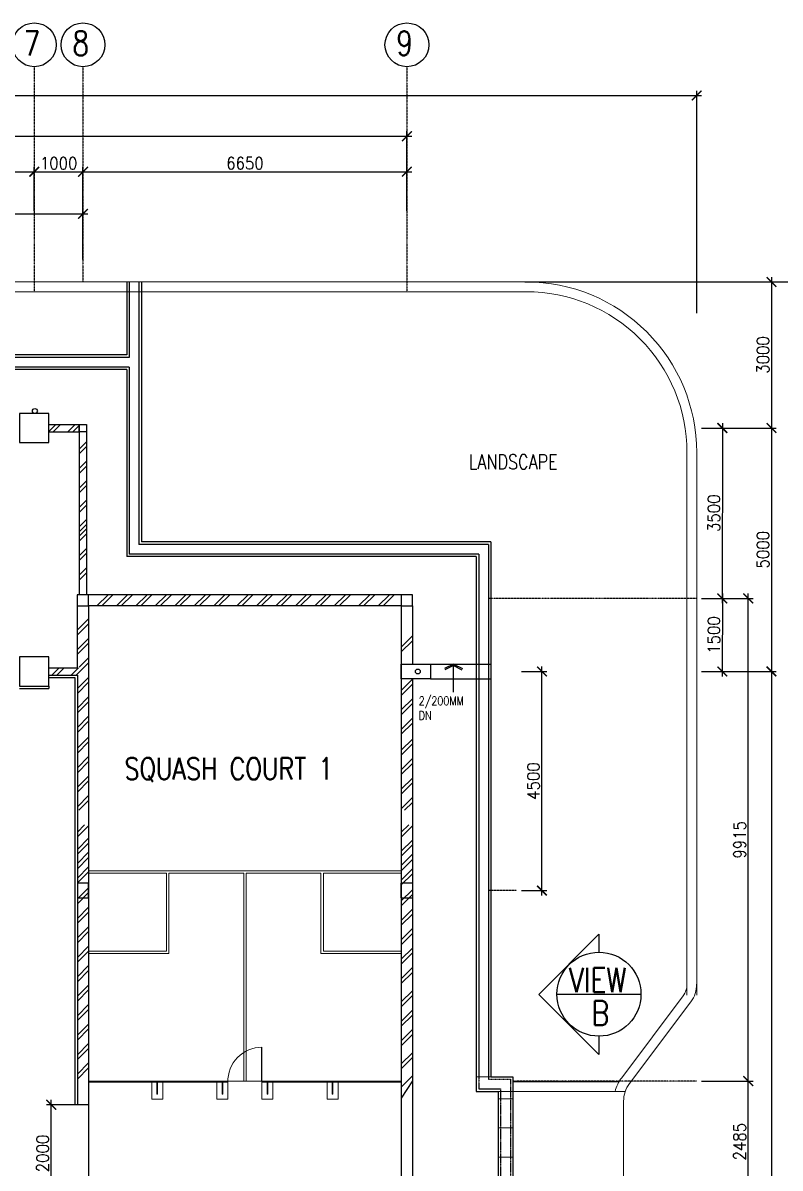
# Model space of a CAD drawing. Header units: inches. Extents: x 3 to 80340, y 5 to 56379.
# Drawn here: x 51301 to 66847, y 31995 to 55515 of the extents above; entities that cross this region are included whole.
import ezdxf

# ---------------------------------------------------------------- set-up
doc = ezdxf.new("R2010")
doc.units = ezdxf.units.IN
doc.header["$MEASUREMENT"] = 0
doc.linetypes.add('DASHDOT', pattern=[1, 0.5, -0.25, 0, -0.25])
doc.linetypes.add('HIDDEN', pattern=[0.375, 0.25, -0.125])
doc.layers.get('DEFPOINTS').update_dxf_attribs({"color": 8})
doc.layers.add('area', color=8, linetype='Continuous', lineweight=20)
doc.layers.add('glass clad', color=8, linetype='Continuous', lineweight=15)
for name, color, linetype in [('COL', 8, 'Continuous'), ('Dimension', 8, 'Continuous'), ('DR', 8, 'Continuous'), ('GRID', 8, 'DASHDOT'), ('ROOF', 8, 'Continuous'), ('TEXT', 8, 'Continuous'), ('WALL', 8, 'Continuous'), ('WIN', 8, 'Continuous')]:
    doc.layers.add(name, color=color, linetype=linetype)
doc.styles.add('E', font='ROMANS.SHX', dxfattribs={"width": 0.9})
doc.styles.add('ROMANS', font='swissk.ttf')
doc.dimstyles.new('LEADER', dxfattribs={"dimscale": 100, "dimtxt": 2, "dimasz": 2, "dimexe": 1, "dimexo": 1, "dimgap": 0.5, "dimtad": 0, "dimdec": 0, "dimzin": 0, "dimdsep": 46, "dimtxsty": 'ROMANS', "dimcen": 0, "dimdle": 1, "dimclrd": 1, "dimclre": 255, "dimadec": 0, "dimazin": 0, "dimtfac": 1, "dimtdec": 0, "dimtofl": 0, "dimtmove": 2, "dimatfit": 3, "dimfxl": 0, "dimtolj": 1, "dimtzin": 0, "dimarcsym": 0})

# ---------------------------------------------------------------- blocks, each defined once
blk = doc.blocks.new('_ArchTick')
at = {"color": 0, "linetype": 'ByBlock', "const_width": 0.15}
blk.add_lwpolyline([(-0.5, -0.5), (0.5, 0.5)], dxfattribs=at)
blk = doc.blocks.new('*D84')
at = {"layer": 'DEFPOINTS', "color": 0}
for p in [(59185, 53189), (10535, 51698), (59185, 51698)]:
    blk.add_point(p, dxfattribs=at)
at = {"layer": 'Dimension', "color": 7, "lineweight": -2}
for p, q in [((10435, 53189), (59285, 53189)), ((10535, 51798), (10535, 53289)), ((59185, 51798), (59185, 53289))]:
    blk.add_line(p, q, dxfattribs=at)
at = {"layer": 'Dimension', "color": 7, "lineweight": -2, "xscale": 200, "yscale": 200, "zscale": 200, "rotation": 180}
blk.add_blockref('_ArchTick', (10535, 53189), dxfattribs=at)
at = {"layer": 'Dimension', "color": 7, "lineweight": -2, "xscale": 200, "yscale": 200, "zscale": 200}
blk.add_blockref('_ArchTick', (59185, 53189), dxfattribs=at)
at = {"layer": 'Dimension', "color": 7, "insert": (34860, 53364), "char_height": 250, "attachment_point": 5, "style": 'E'}
blk.add_mtext('\\A1;48650', dxfattribs=at)
blk = doc.blocks.new('*D89')
at = {"layer": 'DEFPOINTS', "color": 0}
for p in [(51535, 52459), (42535, 51558), (51535, 51558)]:
    blk.add_point(p, dxfattribs=at)
at = {"layer": 'Dimension', "color": 7, "lineweight": -2}
for p, q in [((42435, 52459), (51635, 52459)), ((42535, 51658), (42535, 52559)), ((51535, 51658), (51535, 52559))]:
    blk.add_line(p, q, dxfattribs=at)
at = {"layer": 'Dimension', "color": 7, "lineweight": -2, "xscale": 200, "yscale": 200, "zscale": 200, "rotation": 180}
blk.add_blockref('_ArchTick', (42535, 52459), dxfattribs=at)
at = {"layer": 'Dimension', "color": 7, "lineweight": -2, "xscale": 200, "yscale": 200, "zscale": 200}
blk.add_blockref('_ArchTick', (51535, 52459), dxfattribs=at)
at = {"layer": 'Dimension', "color": 7, "insert": (47035, 52634), "char_height": 250, "attachment_point": 5, "style": 'E'}
blk.add_mtext('\\A1;9000', dxfattribs=at)
blk = doc.blocks.new('*D90')
at = {"layer": 'DEFPOINTS', "color": 0}
for p in [(59185, 52459), (52535, 51558), (59185, 51558)]:
    blk.add_point(p, dxfattribs=at)
at = {"layer": 'Dimension', "color": 7, "lineweight": -2}
for p, q in [((52435, 52459), (59285, 52459)), ((52535, 51658), (52535, 52559)), ((59185, 51658), (59185, 52559))]:
    blk.add_line(p, q, dxfattribs=at)
at = {"layer": 'Dimension', "color": 7, "lineweight": -2, "xscale": 200, "yscale": 200, "zscale": 200, "rotation": 180}
blk.add_blockref('_ArchTick', (52535, 52459), dxfattribs=at)
at = {"layer": 'Dimension', "color": 7, "lineweight": -2, "xscale": 200, "yscale": 200, "zscale": 200}
blk.add_blockref('_ArchTick', (59185, 52459), dxfattribs=at)
at = {"layer": 'Dimension', "color": 7, "insert": (55860, 52634), "char_height": 250, "attachment_point": 5, "style": 'E'}
blk.add_mtext('\\A1;6650', dxfattribs=at)
blk = doc.blocks.new('*D91')
at = {"layer": 'DEFPOINTS', "color": 0}
for p in [(52535, 52459), (51535, 51558), (52535, 51558)]:
    blk.add_point(p, dxfattribs=at)
at = {"layer": 'Dimension', "color": 7, "lineweight": -2}
for p, q in [((51435, 52459), (52635, 52459)), ((51535, 51658), (51535, 52559)), ((52535, 51658), (52535, 52559))]:
    blk.add_line(p, q, dxfattribs=at)
at = {"layer": 'Dimension', "color": 7, "lineweight": -2, "xscale": 200, "yscale": 200, "zscale": 200, "rotation": 180}
blk.add_blockref('_ArchTick', (51535, 52459), dxfattribs=at)
at = {"layer": 'Dimension', "color": 7, "lineweight": -2, "xscale": 200, "yscale": 200, "zscale": 200}
blk.add_blockref('_ArchTick', (52535, 52459), dxfattribs=at)
at = {"layer": 'Dimension', "color": 7, "insert": (52035, 52634), "char_height": 250, "attachment_point": 5, "style": 'E'}
blk.add_mtext('\\A1;1000', dxfattribs=at)
blk = doc.blocks.new('*D93')
at = {"layer": 'DEFPOINTS', "color": 0}
for p in [(65650, 42195), (65650, 15195), (66670, 15195)]:
    blk.add_point(p, dxfattribs=at)
at = {"layer": 'Dimension', "color": 7, "lineweight": -2}
for p, q in [((65750, 42195), (66770, 42195)), ((66670, 42295), (66670, 15095)), ((65750, 15195), (66770, 15195))]:
    blk.add_line(p, q, dxfattribs=at)
at = {"layer": 'Dimension', "color": 7, "lineweight": -2, "xscale": 200, "yscale": 200, "zscale": 200}
for p, rotation in [((66670, 42195), 90), ((66670, 15195), 270)]:
    blk.add_blockref('_ArchTick', p, dxfattribs=dict(at, rotation=rotation))
at = {"layer": 'Dimension', "color": 7, "insert": (66495, 28695), "char_height": 250, "attachment_point": 5, "rotation": 90, "style": 'E'}
blk.add_mtext('\\A1;27000', dxfattribs=at)
blk = doc.blocks.new('*D97')
at = {"layer": 'DEFPOINTS', "color": 0}
for p in [(52535, 51594), (47035, 50557), (52535, 50557)]:
    blk.add_point(p, dxfattribs=at)
at = {"layer": 'Dimension', "color": 7, "lineweight": -2}
for p, q in [((46935, 51594), (52635, 51594)), ((47035, 50657), (47035, 51694)), ((52535, 50657), (52535, 51694))]:
    blk.add_line(p, q, dxfattribs=at)
at = {"layer": 'Dimension', "color": 7, "lineweight": -2, "xscale": 200, "yscale": 200, "zscale": 200, "rotation": 180}
blk.add_blockref('_ArchTick', (47035, 51594), dxfattribs=at)
at = {"layer": 'Dimension', "color": 7, "lineweight": -2, "xscale": 200, "yscale": 200, "zscale": 200}
blk.add_blockref('_ArchTick', (52535, 51594), dxfattribs=at)
at = {"layer": 'Dimension', "color": 7, "insert": (49785, 51769), "char_height": 250, "attachment_point": 5, "style": 'E'}
blk.add_mtext('\\A1;5500', dxfattribs=at)
blk = doc.blocks.new('*D100')
at = {"layer": 'DEFPOINTS', "color": 0}
for p in [(61504, 50195), (61504, 2194), (67747, 2194)]:
    blk.add_point(p, dxfattribs=at)
at = {"layer": 'Dimension', "color": 7, "lineweight": -2}
for p, q in [((61604, 50195), (67847, 50195)), ((67747, 50295), (67747, 2094)), ((61604, 2194), (67847, 2194))]:
    blk.add_line(p, q, dxfattribs=at)
at = {"layer": 'Dimension', "color": 7, "lineweight": -2, "xscale": 200, "yscale": 200, "zscale": 200}
for p, rotation in [((67747, 50195), 90), ((67747, 2194), 270)]:
    blk.add_blockref('_ArchTick', p, dxfattribs=dict(at, rotation=rotation))
at = {"layer": 'Dimension', "color": 7, "insert": (67556, 27089), "char_height": 250, "attachment_point": 5, "rotation": 90, "style": 'E'}
blk.add_mtext('\\A1;48000', dxfattribs=at)
blk = doc.blocks.new('*D101')
at = {"layer": 'DEFPOINTS', "color": 0}
for p in [(65135, 54023), (4035, 49453), (65135, 49453)]:
    blk.add_point(p, dxfattribs=at)
at = {"layer": 'Dimension', "color": 7, "lineweight": -2}
for p, q in [((4035, 49553), (4035, 54123)), ((65135, 49553), (65135, 54123)), ((3935, 54023), (65235, 54023))]:
    blk.add_line(p, q, dxfattribs=at)
at = {"layer": 'Dimension', "color": 7, "lineweight": -2, "xscale": 200, "yscale": 200, "zscale": 200, "rotation": 180}
blk.add_blockref('_ArchTick', (4035, 54023), dxfattribs=at)
at = {"layer": 'Dimension', "color": 7, "lineweight": -2, "xscale": 200, "yscale": 200, "zscale": 200}
blk.add_blockref('_ArchTick', (65135, 54023), dxfattribs=at)
at = {"layer": 'Dimension', "color": 7, "insert": (34585, 54198), "char_height": 250, "attachment_point": 5, "style": 'E'}
blk.add_mtext('\\A1;61100', dxfattribs=at)
blk = doc.blocks.new('*D126')
at = {"layer": 'DEFPOINTS', "color": 0}
for p in [(65134, 33780), (66194, 33780), (65134, 31295)]:
    blk.add_point(p, dxfattribs=at)
at = {"layer": 'Dimension', "color": 7, "lineweight": -2}
for p, q in [((66194, 31195), (66194, 33880)), ((65234, 33780), (66294, 33780)), ((65234, 31295), (66294, 31295))]:
    blk.add_line(p, q, dxfattribs=at)
at = {"layer": 'Dimension', "color": 7, "lineweight": -2, "xscale": 200, "yscale": 200, "zscale": 200}
for p, rotation in [((66194, 33780), 89.99972259262252), ((66194, 31295), 269.9997225926225)]:
    blk.add_blockref('_ArchTick', p, dxfattribs=dict(at, rotation=rotation))
at = {"layer": 'Dimension', "color": 7, "insert": (66019, 32537), "char_height": 250, "attachment_point": 5, "rotation": 89.9997, "style": 'E'}
blk.add_mtext('\\A1;2485', dxfattribs=at)
blk = doc.blocks.new('*D127')
at = {"layer": 'DEFPOINTS', "color": 0}
for p in [(65135, 43695), (66194, 43695), (65134, 33780)]:
    blk.add_point(p, dxfattribs=at)
at = {"layer": 'Dimension', "color": 7, "lineweight": -2}
for p, q in [((66193, 33680), (66194, 43795)), ((65235, 43695), (66294, 43695)), ((65234, 33780), (66293, 33780))]:
    blk.add_line(p, q, dxfattribs=at)
at = {"layer": 'Dimension', "color": 7, "lineweight": -2, "xscale": 200, "yscale": 200, "zscale": 200}
for p, rotation in [((66194, 43695), 89.99671721062539), ((66193, 33780), 269.9967172106254)]:
    blk.add_blockref('_ArchTick', p, dxfattribs=dict(at, rotation=rotation))
at = {"layer": 'Dimension', "color": 7, "insert": (66019, 38737), "char_height": 250, "attachment_point": 5, "rotation": 89.9967, "style": 'E'}
blk.add_mtext('\\A1;9915', dxfattribs=at)
blk = doc.blocks.new('*D128')
at = {"layer": 'DEFPOINTS', "color": 0}
for p in [(65135, 47195), (65135, 42195), (66670, 42195)]:
    blk.add_point(p, dxfattribs=at)
at = {"layer": 'Dimension', "color": 7, "lineweight": -2}
for p, q in [((66670, 47295), (66670, 42095)), ((65235, 47195), (66770, 47195)), ((65235, 42195), (66770, 42195))]:
    blk.add_line(p, q, dxfattribs=at)
at = {"layer": 'Dimension', "color": 7, "lineweight": -2, "xscale": 200, "yscale": 200, "zscale": 200}
for p, rotation in [((66670, 47195), 90), ((66670, 42195), 270)]:
    blk.add_blockref('_ArchTick', p, dxfattribs=dict(at, rotation=rotation))
at = {"layer": 'Dimension', "color": 7, "insert": (66495, 44695), "char_height": 250, "attachment_point": 5, "rotation": 90, "style": 'E'}
blk.add_mtext('\\A1;5000', dxfattribs=at)
blk = doc.blocks.new('*D129')
at = {"layer": 'DEFPOINTS', "color": 0}
for p in [(65135, 43695), (65134, 42195), (65661, 42194)]:
    blk.add_point(p, dxfattribs=at)
at = {"layer": 'Dimension', "color": 7, "lineweight": -2}
for p, q in [((65662, 43794), (65661, 42094)), ((65235, 43695), (65762, 43694)), ((65234, 42195), (65761, 42194))]:
    blk.add_line(p, q, dxfattribs=at)
at = {"layer": 'Dimension', "color": 7, "lineweight": -2, "xscale": 200, "yscale": 200, "zscale": 200}
for p, rotation in [((65662, 43694), 89.97830076319669), ((65661, 42194), 269.9783007631967)]:
    blk.add_blockref('_ArchTick', p, dxfattribs=dict(at, rotation=rotation))
at = {"layer": 'Dimension', "color": 7, "insert": (65487, 42944), "char_height": 250, "attachment_point": 5, "rotation": 89.9783, "style": 'E'}
blk.add_mtext('\\A1;1500', dxfattribs=at)
blk = doc.blocks.new('*D130')
at = {"layer": 'DEFPOINTS', "color": 0}
for p in [(65135, 47195), (65134, 43695), (65661, 43695)]:
    blk.add_point(p, dxfattribs=at)
at = {"layer": 'Dimension', "color": 7, "lineweight": -2}
for p, q in [((65662, 47295), (65661, 43595)), ((65235, 47195), (65762, 47194)), ((65234, 43695), (65761, 43694))]:
    blk.add_line(p, q, dxfattribs=at)
at = {"layer": 'Dimension', "color": 7, "lineweight": -2, "xscale": 200, "yscale": 200, "zscale": 200}
for p, rotation in [((65662, 47195), 89.98797714994608), ((65661, 43695), 269.9879771499461)]:
    blk.add_blockref('_ArchTick', p, dxfattribs=dict(at, rotation=rotation))
at = {"layer": 'Dimension', "color": 7, "insert": (65487, 45445), "char_height": 250, "attachment_point": 5, "rotation": 89.988, "style": 'E'}
blk.add_mtext('\\A1;3500', dxfattribs=at)
blk = doc.blocks.new('*D131')
at = {"layer": 'DEFPOINTS', "color": 0}
for p in [(65135, 50195), (65135, 47195), (66670, 47195)]:
    blk.add_point(p, dxfattribs=at)
at = {"layer": 'Dimension', "color": 7, "lineweight": -2}
for p, q in [((65235, 50195), (66770, 50195)), ((66670, 50295), (66670, 47095)), ((65235, 47195), (66770, 47195))]:
    blk.add_line(p, q, dxfattribs=at)
at = {"layer": 'Dimension', "color": 7, "lineweight": -2, "xscale": 200, "yscale": 200, "zscale": 200}
for p, rotation in [((66670, 50195), 89.99935005741729), ((66670, 47195), 269.9993500574172)]:
    blk.add_blockref('_ArchTick', p, dxfattribs=dict(at, rotation=rotation))
at = {"layer": 'Dimension', "color": 7, "insert": (66495, 48695), "char_height": 250, "attachment_point": 5, "rotation": 89.9994, "style": 'E'}
blk.add_mtext('\\A1;3000', dxfattribs=at)
blk = doc.blocks.new('*D143')
at = {"layer": 'DEFPOINTS', "color": 0}
for p in [(51883, 33295), (52535, 33295), (52535, 31295)]:
    blk.add_point(p, dxfattribs=at)
at = {"layer": 'Dimension', "color": 7, "lineweight": -2}
for p, q in [((52435, 33295), (51783, 33295)), ((51883, 31195), (51883, 33395)), ((52435, 31295), (51783, 31295))]:
    blk.add_line(p, q, dxfattribs=at)
at = {"layer": 'Dimension', "color": 7, "lineweight": -2, "xscale": 200, "yscale": 200, "zscale": 200}
for p, rotation in [((51883, 33295), 90), ((51883, 31295), 270)]:
    blk.add_blockref('_ArchTick', p, dxfattribs=dict(at, rotation=rotation))
at = {"layer": 'Dimension', "color": 7, "insert": (51708, 32295), "char_height": 250, "attachment_point": 5, "rotation": 90, "style": 'E'}
blk.add_mtext('\\A1;2000', dxfattribs=at)
blk = doc.blocks.new('*D145')
at = {"layer": 'DEFPOINTS', "color": 0}
for p in [(61436, 42194), (61958, 42194), (61436, 37694)]:
    blk.add_point(p, dxfattribs=at)
at = {"layer": 'Dimension', "color": 7, "lineweight": -2}
for p, q in [((61536, 42194), (62058, 42194)), ((61958, 37594), (61958, 42294)), ((61536, 37694), (62058, 37694))]:
    blk.add_line(p, q, dxfattribs=at)
at = {"layer": 'Dimension', "color": 7, "lineweight": -2, "xscale": 200, "yscale": 200, "zscale": 200}
for p, rotation in [((61958, 42194), 90), ((61958, 37694), 270)]:
    blk.add_blockref('_ArchTick', p, dxfattribs=dict(at, rotation=rotation))
at = {"layer": 'Dimension', "color": 7, "insert": (61783, 39944), "char_height": 250, "attachment_point": 5, "rotation": 90, "style": 'E'}
blk.add_mtext('\\A1;4500', dxfattribs=at)

msp = doc.modelspace()

# ---------------------------------------------------------------- linework, layer by layer
at = {"color": 8}
for p, q in [((59669.7, 42344.6), (60909.7, 42344.6)), ((60139.7, 42344.6), (59954, 42252.8)), ((60139.7, 41766.2), (60139.7, 42344.6)), ((60139.7, 42344.6), (60325.5, 42252.8)), ((60139.7, 42316.7), (59965.1, 42230.4)), ((60139.7, 42316.7), (60314.4, 42230.4)), ((51834.7, 42069.6), (52369.7, 42069.6)), ((51834.7, 41894.6), (51834.7, 41844.6)), ((52369.7, 42069.6), (52369.7, 33294.6)), ((59669.7, 42041.9), (60909.7, 42041.9)), ((51234.7, 41844.6), (51834.7, 41844.6)), ((52419.7, 33294.6), (52369.7, 33294.6)), ((52649.7, 33294.6), (52649.7, 31544.6))]:
    msp.add_line(p, q, dxfattribs=at)
at = {"layer": 'area', "color": 8}
for p, q in [((7035, 50194.6), (61634.9, 50194.6)), ((7035, 49994.6), (61634.9, 49994.6)), ((64934.6, 35544.6), (64934.9, 46694.6)), ((65134.6, 35544.6), (65134.9, 46694.5)), ((64854.3, 35529.6), (63594.6, 33849.6)), ((65014.3, 35409.6), (63754.6, 33729.6)), ((60909.7, 33869.6), (60609.7, 33869.6)), ((61359.7, 33769.6), (63541.8, 33769.6)), ((61059.7, 33569.6), (61359.7, 33569.6)), ((61059.7, 33419.6), (61359.7, 33419.6)), ((61359.7, 33569.6), (63668.9, 33569.6)), ((63634.6, 24019.6), (63634.7, 33381.2)), ((61059.7, 32819.6), (61359.7, 32819.6)), ((61059.7, 32219.6), (61359.7, 32219.6))]:
    msp.add_line(p, q, dxfattribs=at)
for centre, radius, start, end in [((61634.9, 46694.6), 3500, 359.9986, 90), ((61634.9, 46694.6), 3300, 359.9986, 90), ((64534.3, 35769.6), 400, 323.13605, 0.0014), ((64534.3, 35769.6), 600, 323.13605, 0.0014), ((64234.6, 33369.7), 800, 143.13605, 165.52531), ((64234.6, 33369.7), 600, 143.13605, 180.0007)]:
    msp.add_arc(centre, radius, start, end, dxfattribs=at)
at = {"layer": 'COL', "color": 8}
for p, q in [((59069.7, 37544.2), (59069.7, 37844.2)), ((59299.7, 37844.2), (59299.7, 37544.2))]:
    msp.add_line(p, q, dxfattribs=at)
for points in [[(51234.7, 46894.6), (51834.7, 46894.6), (51834.7, 47494.6), (51234.7, 47494.6)], [(52459.7, 47269.6), (52609.7, 47269.6), (52609.7, 47119.6), (52459.7, 47119.6)], [(52649.7, 43769.6), (52416.3, 43769.6), (52416.3, 43539.6), (52649.7, 43539.6)], [(59069.7, 43539.6), (59299.7, 43539.6), (59299.7, 43769.6), (59069.7, 43769.6)], [(51234.7, 41894.6), (51834.7, 41894.6), (51834.7, 42494.6), (51234.7, 42494.6)], [(59069.7, 42344.6), (59669.7, 42344.6), (59669.7, 42044.6), (59069.7, 42044.6)], [(52419.7, 37544.2), (52649.7, 37544.2), (52649.7, 37844.2), (52419.7, 37844.2)]]:
    msp.add_lwpolyline(points, close=True, dxfattribs=at)
for points in [[(59299.7, 37844.2), (59069.7, 37844.2)], [(59069.7, 37544.2), (59299.7, 37544.2)]]:
    msp.add_lwpolyline(points, dxfattribs=at)
at = {"layer": 'DR', "color": 8}
for p, q in [((53434.7, 50194.6), (53434.7, 48694.6)), ((53484.7, 50194.6), (53484.7, 48644.6)), ((53684.7, 50194.6), (53684.7, 44804.6)), ((53734.7, 50194.6), (53734.7, 44854.6)), ((53434.7, 48694.6), (13334.7, 48694.6)), ((53484.7, 48644.6), (13384.7, 48644.6)), ((53484.7, 48444.6), (13584.7, 48444.6)), ((53434.7, 48394.6), (13634.7, 48394.6)), ((53434.7, 48394.6), (53434.7, 44554.6)), ((53484.7, 48444.6), (53484.7, 44604.6)), ((51975.2, 47269.6), (51825.2, 47119.6)), ((52075.2, 47269.6), (51925.2, 47119.6)), ((52375.2, 47269.6), (52225.2, 47119.6)), ((52475.2, 47269.6), (52325.2, 47119.6)), ((52609.7, 46912.8), (52459.7, 46762.8)), ((52609.7, 46812.8), (52459.7, 46662.8)), ((52609.7, 46512.8), (52459.7, 46362.8)), ((52609.7, 46412.8), (52459.7, 46262.8)), ((52609.7, 46112.8), (52459.7, 45962.8)), ((52609.7, 46012.8), (52459.7, 45862.8)), ((52609.7, 45712.8), (52459.7, 45562.8)), ((52609.7, 45612.8), (52459.7, 45462.8)), ((52609.7, 45312.8), (52459.7, 45162.8)), ((52609.7, 45212.8), (52459.7, 45062.8)), ((52609.7, 45122.8), (52459.7, 44972.8)), ((52609.7, 45022.8), (52459.7, 44872.8)), ((52609.7, 44722.8), (52459.7, 44572.8)), ((60859.7, 44804.6), (53684.7, 44804.6)), ((60909.7, 44854.6), (53734.7, 44854.6)), ((60859.7, 44804.6), (60859.7, 33869.6)), ((60909.7, 44854.6), (60909.7, 33869.6)), ((52609.7, 44622.8), (52459.7, 44472.8)), ((60609.7, 44554.6), (53434.7, 44554.6)), ((60659.7, 44604.6), (53484.7, 44604.6)), ((60609.7, 44554.6), (60609.7, 33569.6)), ((60659.7, 44604.6), (60659.7, 33869.6)), ((52609.7, 44322.8), (52459.7, 44172.8)), ((52609.7, 44222.8), (52459.7, 44072.8)), ((53049.7, 43769.6), (52819.7, 43539.6)), ((53149.7, 43769.6), (52919.7, 43539.6)), ((53449.7, 43769.6), (53219.7, 43539.6)), ((53549.7, 43769.6), (53319.7, 43539.6)), ((53849.7, 43769.6), (53619.7, 43539.6)), ((53949.7, 43769.6), (53719.7, 43539.6)), ((54249.7, 43769.6), (54019.7, 43539.6)), ((54349.7, 43769.6), (54119.7, 43539.6)), ((54649.7, 43769.6), (54419.7, 43539.6)), ((54749.7, 43769.6), (54519.7, 43539.6)), ((55049.7, 43769.6), (54819.7, 43539.6)), ((55149.7, 43769.6), (54919.7, 43539.6)), ((55449.7, 43769.6), (55219.7, 43539.6)), ((55549.7, 43769.6), (55319.7, 43539.6)), ((55924.8, 43769.6), (55694.8, 43539.6)), ((56024.8, 43769.6), (55794.8, 43539.6)), ((56324.8, 43769.6), (56094.8, 43539.6)), ((56424.8, 43769.6), (56194.8, 43539.6)), ((56724.8, 43769.6), (56494.8, 43539.6)), ((56824.8, 43769.6), (56594.8, 43539.6)), ((57124.8, 43769.6), (56894.8, 43539.6)), ((57224.8, 43769.6), (56994.8, 43539.6)), ((57524.8, 43769.6), (57294.8, 43539.6)), ((57624.8, 43769.6), (57394.8, 43539.6)), ((57924.8, 43769.6), (57694.8, 43539.6)), ((58024.8, 43769.6), (57794.8, 43539.6)), ((58424.8, 43769.6), (58194.8, 43539.6)), ((58524.8, 43769.6), (58294.8, 43539.6)), ((58824.8, 43769.6), (58594.8, 43539.6)), ((58924.8, 43769.6), (58694.8, 43539.6)), ((52649.7, 43274.2), (52416.3, 43040.8)), ((52649.7, 43174.2), (52416.3, 42940.8)), ((52649.7, 42874.2), (52416.3, 42640.8)), ((59299.7, 42925.5), (59069.7, 42695.5)), ((59299.7, 42825.5), (59069.7, 42595.5)), ((52649.7, 42774.2), (52416.3, 42540.8)), ((52649.7, 42374.2), (52395.1, 42119.6)), ((52649.7, 42474.2), (52459.7, 42284.2)), ((52045.1, 42269.6), (51895.1, 42119.6)), ((52145.1, 42269.6), (51995.1, 42119.6)), ((52445.1, 42269.6), (52295.1, 42119.6)), ((52649.7, 42074.2), (52419.7, 41844.2)), ((52649.7, 41974.2), (52419.7, 41744.2)), ((59299.7, 42034.2), (59069.7, 41804.2)), ((59299.7, 41934.2), (59069.7, 41704.2)), ((52649.7, 41674.2), (52419.7, 41444.2)), ((59299.7, 41634.2), (59069.7, 41404.2)), ((52649.7, 41574.2), (52419.7, 41344.2)), ((59299.7, 41534.2), (59069.7, 41304.2)), ((52649.7, 41274.2), (52419.7, 41044.2)), ((52649.7, 41174.2), (52419.7, 40944.2)), ((59299.7, 41234.2), (59069.7, 41004.2)), ((59299.7, 41134.2), (59069.7, 40904.2)), ((52649.7, 40846.2), (52419.7, 40616.2)), ((52649.7, 40746.2), (52419.7, 40516.2)), ((59299.7, 40806.2), (59069.7, 40576.2)), ((59299.7, 40706.2), (59069.7, 40476.2)), ((52649.7, 40446.2), (52419.7, 40216.2)), ((52649.7, 40346.2), (52419.7, 40116.2)), ((59299.7, 40406.2), (59069.7, 40176.2)), ((59299.7, 40306.2), (59069.7, 40076.2)), ((52649.7, 40046.2), (52419.7, 39816.2)), ((59299.7, 40006.2), (59069.7, 39776.2)), ((52649.7, 39946.2), (52419.7, 39716.2)), ((59299.7, 39906.2), (59069.7, 39676.2)), ((52649.7, 39646.2), (52419.7, 39416.2)), ((52649.7, 39546.2), (52448.1, 39344.6)), ((59299.7, 39606.2), (59069.7, 39376.2)), ((59299.7, 39506.2), (59138.1, 39344.6)), ((52568.9, 39044.6), (52419.7, 38895.4)), ((59222.4, 39044.6), (59069.7, 38892)), ((52649.7, 39025.4), (52419.7, 38795.4)), ((59299.7, 39022), (59069.7, 38792)), ((52649.7, 38771.2), (52419.7, 38541.2)), ((52649.7, 38671.2), (52419.7, 38441.2)), ((59299.7, 38731.2), (59069.7, 38501.2)), ((59299.7, 38631.2), (59069.7, 38401.2)), ((52649.7, 38481.2), (52419.7, 38251.2)), ((52649.7, 38371.2), (52419.7, 38141.2)), ((59299.7, 38441.2), (59069.7, 38211.2)), ((52649.7, 38181.2), (52419.7, 37951.2)), ((59299.7, 38331.2), (59069.7, 38101.2)), ((59299.7, 38141.2), (59069.7, 37911.2)), ((52649.7, 38081.2), (52419.7, 37851.2)), ((59299.7, 38041.2), (59069.7, 37811.2)), ((52649.7, 37753.2), (52419.7, 37523.2)), ((52419.8, 37707.8), (52419.7, 37707.9)), ((52649.7, 37653.2), (52419.7, 37423.2)), ((52649.7, 37653), (52649.7, 37653)), ((59299.7, 37713.2), (59069.7, 37483.2)), ((59069.8, 37707.8), (59069.7, 37707.9)), ((52419.8, 37607.8), (52419.7, 37607.9)), ((52440.9, 37544.2), (52419.7, 37523)), ((59299.7, 37613.2), (59069.7, 37383.2)), ((59069.8, 37607.8), (59069.7, 37607.9)), ((59130.9, 37544.2), (59069.7, 37483)), ((52649.7, 37353.2), (52419.7, 37123.2)), ((52649.7, 37253.2), (52419.7, 37023.2)), ((59299.7, 37313.2), (59069.7, 37083.2)), ((59299.7, 37213.2), (59069.7, 36983.2)), ((52649.7, 36953.2), (52419.7, 36723.2)), ((52649.7, 36853.2), (52419.7, 36623.2)), ((59299.7, 36913.2), (59069.7, 36683.2)), ((59299.7, 36813.2), (59069.7, 36583.2)), ((52649.7, 36553.2), (52419.7, 36323.2)), ((59299.7, 36513.2), (59069.7, 36283.2)), ((52649.7, 36453.2), (52419.7, 36223.2)), ((59299.7, 36413.2), (59069.7, 36183.2)), ((52649.7, 36153.2), (52419.7, 35923.2)), ((52649.7, 36053.2), (52419.7, 35823.2)), ((59299.7, 36113.2), (59069.7, 35883.2)), ((59299.7, 36013.2), (59069.7, 35783.2)), ((52649.7, 35753.2), (52419.7, 35523.2)), ((52649.7, 35653.2), (52419.7, 35423.2)), ((59299.7, 35638.2), (59069.7, 35408.2)), ((59299.7, 35538.2), (59069.7, 35308.2)), ((52649.7, 35353.2), (52419.7, 35123.2)), ((52649.7, 35253.2), (52419.7, 35023.2)), ((59299.7, 35238.2), (59069.7, 35008.2)), ((59299.7, 35138.2), (59069.7, 34908.2)), ((52649.7, 34953.2), (52419.7, 34723.2)), ((52649.7, 34853.2), (52419.7, 34623.2)), ((59299.7, 34838.2), (59069.7, 34608.2)), ((59299.7, 34738.2), (59069.7, 34508.2)), ((52649.7, 34553.2), (52419.7, 34323.2)), ((52649.7, 34453.2), (52419.7, 34223.2)), ((59299.7, 34363.2), (59069.7, 34133.2)), ((52649.7, 34153.2), (52419.7, 33923.2)), ((59299.7, 34263.2), (59069.7, 34033.2)), ((52649.7, 34053.2), (52419.7, 33823.2)), ((59299.7, 33888.2), (59069.7, 33658.2)), ((59299.7, 33788.2), (59069.7, 33433.2)), ((60909.7, 33869.6), (61359.7, 33869.6)), ((61359.7, 33869.6), (61359.7, 23519.6)), ((60609.7, 33569.6), (61059.7, 33569.6)), ((61059.7, 33569.6), (61059.7, 23819.6))]:
    msp.add_line(p, q, dxfattribs=at)
at = {"layer": 'DR', "color": 8, "linetype": 'HIDDEN'}
for p, q in [((60659.7, 33869.6), (60659.7, 33619.6)), ((60859.7, 33869.6), (60859.7, 33819.6)), ((60859.7, 33819.6), (61309.7, 33819.6)), ((61309.7, 33819.6), (61309.7, 23569.6)), ((60659.7, 33619.6), (61109.7, 33619.6)), ((61109.7, 33619.6), (61109.7, 23769.6))]:
    msp.add_line(p, q, dxfattribs=at)
at = {"layer": 'glass clad', "color": 8}
for p, q in [((59069.7, 38101.6), (52649.7, 38101.6)), ((54249.7, 38051.6), (52649.7, 38051.6)), ((54249.7, 38051.6), (54249.7, 36451.6)), ((55834.7, 38051.6), (54299.7, 38051.6)), ((54299.7, 38051.6), (54299.7, 36401.6)), ((55834.7, 38051.6), (55834.7, 33779.6)), ((55884.7, 38051.6), (55884.7, 33779.6)), ((57419.7, 38051.6), (55884.7, 38051.6)), ((57419.7, 38051.6), (57419.7, 36401.6)), ((59069.7, 38051.6), (57469.7, 38051.6)), ((57469.7, 38051.6), (57469.7, 36451.6)), ((52649.7, 36451.6), (54249.7, 36451.6)), ((52649.7, 36401.6), (54299.7, 36401.6)), ((59069.7, 36401.6), (57419.7, 36401.6)), ((59069.7, 36451.6), (57469.7, 36451.6)), ((56197.7, 34477.1), (56197.7, 33779.6)), ((56209.7, 34477.1), (56209.7, 33757.6)), ((55509.7, 33779.4), (52649.7, 33779.6)), ((55509.7, 33757.4), (52649.7, 33757.6)), ((53947.2, 33757.4), (53947.2, 33407.4)), ((54053.7, 33757.4), (54053.7, 33514.4)), ((54065.7, 33757.4), (54065.7, 33514.4)), ((54172.2, 33757.4), (54172.2, 33407.4)), ((55284.7, 33757.4), (55284.7, 33407.4)), ((55391.2, 33757.4), (55391.2, 33514.4)), ((55403.2, 33757.4), (55403.2, 33514.4)), ((56209.7, 33779.6), (55509.7, 33779.6)), ((55509.7, 33757.4), (55509.7, 33407.4)), ((59069.7, 33779.6), (56197.7, 33779.6)), ((59069.7, 33757.6), (56209.7, 33757.6)), ((56209.7, 33757.6), (56209.7, 33407.6)), ((56316.2, 33757.6), (56316.2, 33514.6)), ((56328.2, 33757.6), (56328.2, 33514.6)), ((56434.7, 33757.6), (56434.7, 33407.6)), ((57547.2, 33757.4), (57547.2, 33407.4)), ((57653.7, 33757.4), (57653.7, 33514.4)), ((57665.7, 33757.4), (57665.7, 33514.4)), ((57772.2, 33757.4), (57772.2, 33407.4)), ((54172.2, 33407.4), (53947.2, 33407.4)), ((54065.7, 33514.4), (54053.7, 33514.4)), ((55509.7, 33407.4), (55284.7, 33407.4)), ((55403.2, 33514.4), (55391.2, 33514.4)), ((56209.7, 33407.6), (56434.7, 33407.6)), ((56316.2, 33514.6), (56328.2, 33514.6)), ((57547.2, 33407.4), (57772.2, 33407.4)), ((57653.7, 33514.4), (57665.7, 33514.4))]:
    msp.add_line(p, q, dxfattribs=at)
msp.add_arc((56207.2, 33779.6), 697.5, 89.79466, 181.82952, dxfattribs=at)
at = {"layer": 'GRID', "color": 8}
for p, q in [((51534.7, 54615.4), (51534.7, 49994.6)), ((52534.7, 54615.4), (52534.7, 50194.6)), ((59184.7, 54615.4), (59184.7, 49994.6)), ((65134.1, 43694.6), (60859.7, 43694.6)), ((61435.8, 37694.6), (60859.7, 37694.6)), ((65134.3, 33779.6), (61359.7, 33779.6))]:
    msp.add_line(p, q, dxfattribs=at)
at = {"layer": 'ROOF', "color": 8}
for centre in [(51534.7, 55065.4), (52534.7, 55065.4), (59184.7, 55065.4)]:
    msp.add_circle(centre, 450, dxfattribs=at)
at = {"layer": 'TEXT', "color": 8}
for p, q in [((63128.9, 36799), (61892.1, 35562.1)), ((63128.9, 36799), (63128.9, 36428.5)), ((63128.9, 34325.3), (61892.1, 35562.1)), ((62266.4, 35566), (63991.4, 35566)), ((63128.9, 34703.5), (63128.9, 34325.3))]:
    msp.add_line(p, q, dxfattribs=at)
msp.add_circle((63128.9, 35566), 862.5, dxfattribs=at)
at = {"layer": 'WALL', "color": 8}
for p, q in [((51834.7, 47269.6), (52609.7, 47269.6)), ((51834.7, 47119.6), (52459.7, 47119.6)), ((52459.7, 47269.6), (52459.7, 43769.6)), ((52609.7, 47269.6), (52609.7, 43769.6)), ((59109.7, 43769.6), (52416.3, 43769.6)), ((52416.3, 43559.6), (52416.3, 42269.6)), ((59069.7, 43539.6), (52649.7, 43539.6)), ((52649.7, 43539.6), (52649.7, 33294.6)), ((59069.7, 43539.6), (59069.7, 31444.6)), ((59299.7, 43539.6), (59299.7, 42344.6)), ((51834.7, 42269.6), (52416.3, 42269.6)), ((51834.7, 42119.6), (52419.7, 42119.6)), ((52419.7, 42119.6), (52419.7, 33294.6)), ((59299.7, 42044.6), (59299.7, 31444.6)), ((52649.7, 33294.6), (52419.7, 33294.6))]:
    msp.add_line(p, q, dxfattribs=at)
at = {"layer": 'WIN', "color": 8}
for centre in [(51547.7, 47544.6), (59409.7, 42194.6)]:
    msp.add_circle(centre, 50, dxfattribs=at)

# ---------------------------------------------------------------- texts
at = {"color": 8, "style": 'E', "width": 0.8}
for s, p in [('7', (51316.8, 54848.6)), ('8', (52316.8, 54848.6)), ('9', (58966.8, 54848.6))]:
    msp.add_text(s, height=500, dxfattribs=at).set_placement(p)
at = {"layer": 'TEXT', "color": 8, "style": 'E', "width": 0.8}
for s, height, p in [('LANDSCAPE', 300, (60459.3, 46349.2)), ('2/200MM ', 180, (59428.4, 41499.4)), ('DN', 180, (59428.4, 41200.1)), ('SQUASH COURT 1', 450, (53385.5, 39973)), ('VIEW', 500, (62510.2, 35608.9)), ('B', 500, (62978.3, 34927))]:
    msp.add_text(s, height=height, dxfattribs=at).set_placement(p)

# ---------------------------------------------------------------- dimensions: what is measured, and where the dimension line sits
at = {"layer": 'Dimension', "color": 8}
for p1, p2, distance, picture, middle in [((4035, 49453.3), (65134.9, 49453.3), 4569.6, '*D101', (34584.9, 54197.9)), ((10534.9, 51698), (59184.7, 51698), 1491.4, '*D84', (34859.8, 53364.3)), ((42534.7, 51558), (51534.7, 51558), 901.1, '*D89', (47034.7, 52634.1)), ((51534.7, 51558), (52534.7, 51558), 901.1, '*D91', (52034.7, 52634.1)), ((52534.7, 51558), (59184.7, 51558), 901.1, '*D90', (55859.7, 52634.1)), ((47034.7, 50557.4), (52534.7, 50557.4), 1036.6, '*D97', (49784.7, 51769)), ((65134.9, 50194.6), (65134.9, 47194.6), 1535.5, '*D131', (66495.3, 48694.6)), ((65134.9, 47194.6), (65134.1, 43694.6), 527.4, '*D130', (65486.9, 45444.5)), ((65134.9, 47194.6), (65134.9, 42194.6), 1535.5, '*D128', (66495.3, 44694.6)), ((65134.3, 33779.6), (65134.8, 43694.6), -1059.2, '*D127', (66018.7, 38737.1)), ((65134.8, 43694.6), (65134.3, 42194.6), 527.2, '*D129', (65486.7, 42944.5)), ((61435.8, 37694.4), (61435.8, 42194.2), -522.5, '*D145', (61783.3, 39944.3)), ((65649.5, 42194.6), (65649.5, 15194.6), 1020.8, '*D93', (66495.3, 28694.6)), ((65134.3, 31294.6), (65134.3, 33779.6), -1059.8, '*D126', (66019, 32537.1)), ((52534.7, 31294.6), (52534.7, 33294.6), 651.9, '*D143', (51707.9, 32294.6))]:
    dim = msp.add_aligned_dim(p1=p1, p2=p2, distance=distance, dimstyle='LEADER', override={"dimtxt": 2.5, "dimtad": 1, "dimtxsty": 'E', "dimblk": 'ArchTick', "dimclrd": 7, "dimclre": 7, "dimclrt": 7, "dimtofl": 1}, dxfattribs=at)
    dim.commit()
    dim.dimension.update_dxf_attribs({"geometry": picture, "text_midpoint": middle})
dim = msp.add_linear_dim(base=(67746.7, 2194.2), p1=(61503.9, 50194.6), p2=(61503.9, 2194.2), angle=270, dimstyle='LEADER', override={"dimtxt": 2.5, "dimtad": 1, "dimtxsty": 'E', "dimblk": 'ArchTick', "dimclrd": 7, "dimclre": 7, "dimclrt": 7, "dimtofl": 1}, dxfattribs=at)
dim.commit()
dim.dimension.update_dxf_attribs({"geometry": '*D100', "text_midpoint": (67556.4, 27088.9), "dimtype": 161})

doc.saveas('drawing.dxf')
